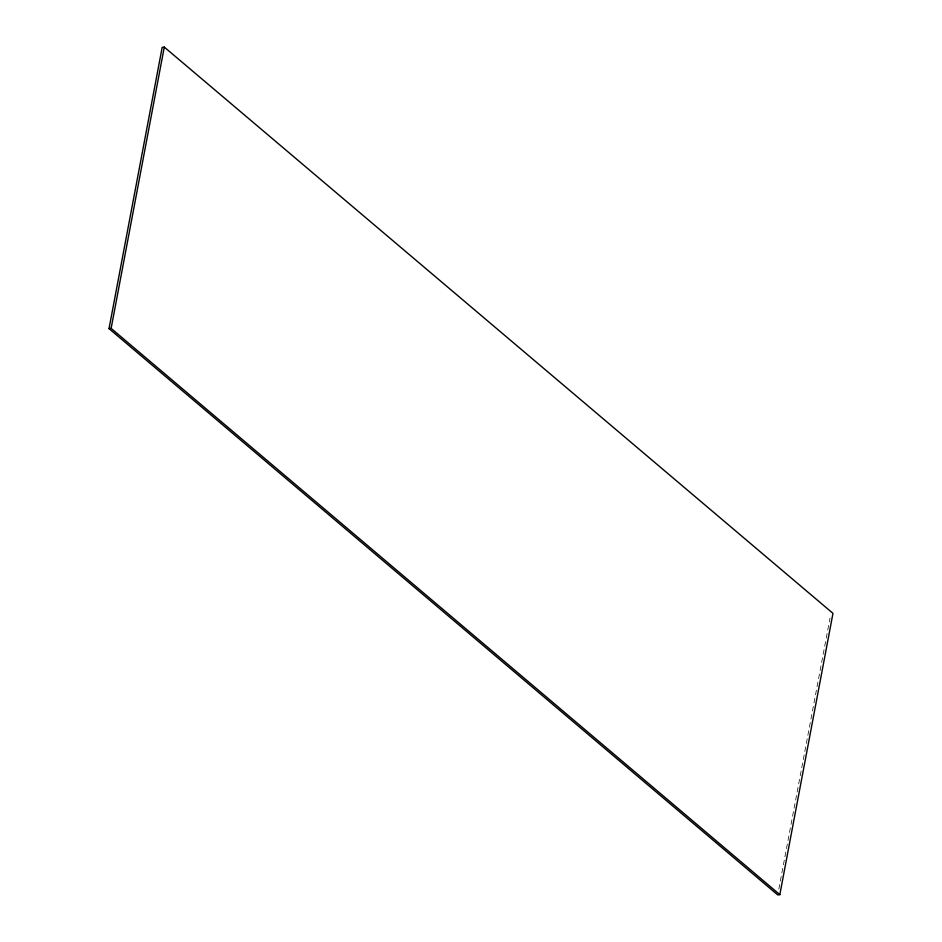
<?xml version="1.0" encoding="UTF-8"?>
<svg xmlns="http://www.w3.org/2000/svg" width="942" height="942" viewBox="0 0 942 942"><rect width="100%" height="100%" fill="white"/><g stroke="black" fill="none" stroke-linecap="round" stroke-linejoin="round"><path stroke-width="0.71" stroke-dasharray="4.71 3.53" d="M778.81 889.13L830.043 617.952"/><path stroke-width="1.41" d="M109.025 328.64L162.177 47.359L164.285 47.1L832.975 613.36L779.823 894.641L777.715 894.9L109.025 328.64L111.132 328.381L779.823 894.641M111.132 328.381L164.285 47.1"/></g></svg>
